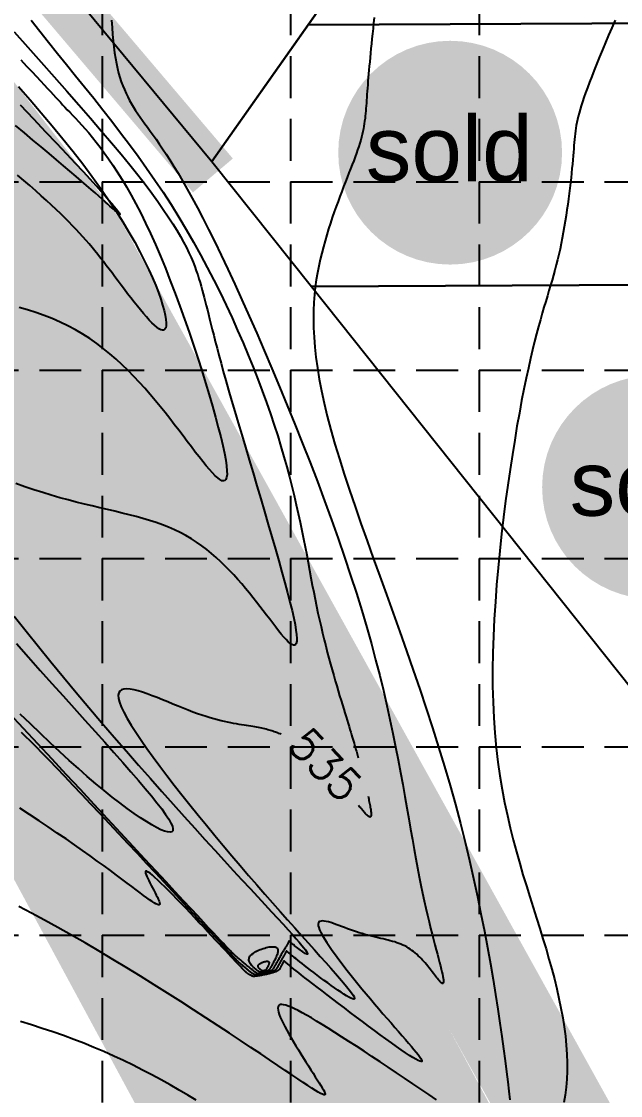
# Model space of a CAD drawing. Header units: inches. Extents: x -2116 to 192, y -2317 to -873.
# Drawn here: x -473.3 to -358.8, y -1985.4 to -1780.2 of the extents above; entities that cross this region are included whole.
import ezdxf
from ezdxf.enums import TextEntityAlignment as Align

# ---------------------------------------------------------------- set-up
doc = ezdxf.new("R2010")
doc.units = ezdxf.units.IN
doc.header["$LTSCALE"] = 40
doc.header["$MEASUREMENT"] = 0
doc.linetypes.add('DASHED', pattern=[0.75, 0.5, -0.25])
doc.linetypes.add('DEPRESSION', pattern=[0.3001, 0.3, 0.0001])
for name, color, linetype in [('1-LOTS', 7, 'Continuous'), ('BASE', 7, 'Continuous'), ('grid', 9, 'Continuous'), ('SILT', 200, 'Continuous'), ('TOPO100_CON', 9, 'Continuous'), ('TOPO100_ICON', 9, 'Continuous')]:
    doc.layers.add(name, color=color, linetype=linetype)
doc.styles.add('ryland', font='ARIAL.TTF', dxfattribs={"height": 25})
doc.styles.add('SEG_LABEL08', font='simplex1')

# ---------------------------------------------------------------- blocks, each defined once
blk = doc.blocks.new('Sold')
h = blk.add_hatch(color=7)
h.paths.add_polyline_path([(38.78, 18.77, 1), (0.52, 18.77, 1)])
h.paths.add_polyline_path([(2.42, 10.89), (36.59, 10.89), (36.59, 27.86), (2.42, 27.86)], flags=24)
at = {"layer": 'BASE', "color": 7, "style": 'ryland'}
blk.add_text('sold', height=11.127, dxfattribs=at).set_placement((19.5, 13.9), align=Align.CENTER)

msp = doc.modelspace()

# ---------------------------------------------------------------- linework, layer by layer
at = {"layer": '1-LOTS', "linetype": 'Continuous'}
for p, q in [((-557.37, -1661.26, 53312.44), (-436.91, -1806.92)), ((-436.91, -1806.92), (-417.89, -1830.8, 53699.5)), ((-417.89, -1830.8, 53699.5), (-290.21, -1830.19)), ((-290.21, -1830.19), (-417.89, -1830.8, 53699.5)), ((-417.89, -1830.8, 53699.5), (-342.05, -1926.11, 53906.91))]:
    msp.add_line(p, q, dxfattribs=at)
at = {"layer": '1-LOTS', "linetype": 'Continuous', "flags": 128}
for points in [[(-383.18, -1730.64), (-418.52, -1780.81)], [(-436.91, -1806.92), (-389.66, -1739.83)], [(-418.52, -1780.81), (-436.91, -1806.92)], [(-418.52, -1780.81), (-282.97, -1780.15)], [(-282.97, -1780.15), (-418.52, -1780.81)]]:
    msp.add_lwpolyline(points, dxfattribs=at)
at = {"layer": '1-LOTS', "linetype": 'Continuous'}
msp.add_point((-418.52, -1780.81), dxfattribs=at)
at = {"layer": 'grid', "color": 8, "linetype": 'DASHED', "ltscale": 0.4}
for p, q in [((-457.87, -910.78), (-457.87, -2278.78)), ((-421.87, -910.78), (-421.87, -2278.78)), ((-385.87, -910.78), (-385.87, -2278.78)), ((-2077.87, -1810.78), (154.13, -1810.78)), ((-2077.87, -1846.78), (154.13, -1846.78)), ((-2077.87, -1882.78), (154.13, -1882.78)), ((-2077.87, -1918.78), (154.13, -1918.78)), ((-2077.87, -1954.78), (154.13, -1954.78))]:
    msp.add_line(p, q, dxfattribs=at)
at = {"layer": 'SILT', "color": 170, "const_width": 40}
msp.add_lwpolyline([(-664.47, -1388.88), (-664.47, -1611.3), (-485.17, -1840.71), (-397.39, -2004.13), (-397.39, -2022.52)], dxfattribs=at)
at = {"layer": 'SILT', "color": 84, "const_width": 20}
for points in [[(-427.31, -2023.08), (-427.34, -2010.82), (-511.63, -1854.7), (-694.37, -1621.82), (-693.59, -1388.32)], [(-366.69, -2021.8), (-369.28, -1992.28), (-463, -1823.21), (-635.38, -1600.29), (-636.68, -1387.84)]]:
    msp.add_lwpolyline(points, dxfattribs=at)
at = {"layer": 'SILT', "color": 200, "const_width": 10}
msp.add_lwpolyline([(-436.72, -1809.58), (-545.31, -1681.66)], dxfattribs=at)
at = {"layer": 'TOPO100_CON', "color": 35, "linetype": 'Continuous'}
for points in [[(-405.9, -1779.41), (-406.01, -1780.48), (-406.12, -1781.51), (-406.22, -1782.51), (-406.32, -1783.48), (-406.42, -1784.42), (-406.51, -1785.32), (-406.59, -1786.2), (-406.68, -1787.05), (-406.75, -1787.87), (-406.83, -1788.67), (-406.9, -1789.43), (-406.96, -1790.17), (-407.03, -1790.89), (-407.09, -1791.57), (-407.14, -1792.24), (-407.19, -1792.88), (-407.24, -1793.49), (-407.28, -1794.08), (-407.32, -1794.65), (-407.36, -1795.2), (-407.39, -1795.74), (-407.43, -1796.25), (-407.47, -1796.76), (-407.51, -1797.26), (-407.55, -1797.75), (-407.6, -1798.23), (-407.65, -1798.71), (-407.72, -1799.2), (-407.79, -1799.69), (-407.87, -1800.18), (-407.97, -1800.68), (-408.07, -1801.2), (-408.19, -1801.73), (-408.33, -1802.27), (-408.48, -1802.84), (-408.66, -1803.42), (-408.85, -1804.03), (-409.06, -1804.67), (-409.29, -1805.34), (-409.55, -1806.03), (-409.82, -1806.76), (-410.11, -1807.51), (-410.41, -1808.3), (-410.73, -1809.11), (-411.05, -1809.95), (-411.39, -1810.81), (-411.74, -1811.7), (-412.09, -1812.62), (-412.45, -1813.57), (-412.81, -1814.54), (-413.17, -1815.54), (-413.54, -1816.56), (-413.9, -1817.61), (-414.25, -1818.69), (-414.6, -1819.78), (-414.95, -1820.9), (-415.28, -1822.05), (-415.6, -1823.22), (-415.92, -1824.41), (-416.21, -1825.63), (-416.49, -1826.89), (-416.74, -1828.18), (-416.96, -1829.52), (-417.15, -1830.9), (-417.3, -1832.34), (-417.41, -1833.84), (-417.48, -1835.4), (-417.5, -1837.03), (-417.47, -1838.73), (-417.38, -1840.51), (-417.24, -1842.37), (-417.02, -1844.33), (-416.74, -1846.37), (-416.39, -1848.52), (-415.96, -1850.77), (-415.45, -1853.13), (-414.86, -1855.6), (-414.18, -1858.19), (-413.41, -1860.91), (-412.55, -1863.74), (-411.62, -1866.68), (-410.61, -1869.72), (-409.55, -1872.85), (-408.43, -1876.08), (-407.27, -1879.38), (-406.07, -1882.75), (-404.83, -1886.19), (-403.57, -1889.69), (-402.3, -1893.23), (-401.02, -1896.82), (-399.74, -1900.45), (-398.46, -1904.1), (-397.2, -1907.77), (-395.97, -1911.46), (-394.76, -1915.15), (-393.59, -1918.83), (-392.47, -1922.51), (-391.4, -1926.17), (-390.39, -1929.81), (-389.43, -1933.42), (-388.54, -1936.99), (-387.7, -1940.51), (-386.91, -1943.97), (-386.17, -1947.38), (-385.49, -1950.72), (-384.85, -1953.98), (-384.25, -1957.16), (-383.7, -1960.25), (-383.19, -1963.25), (-382.72, -1966.14), (-382.29, -1968.91), (-381.89, -1971.57), (-381.53, -1974.11), (-381.2, -1976.5), (-380.9, -1978.76), (-380.63, -1980.87), (-380.38, -1982.82), (-380.16, -1984.61), (-379.96, -1986.24)], [(-456.07, -1779.92), (-456, -1781.3), (-455.91, -1782.61), (-455.8, -1783.85), (-455.67, -1785.02), (-455.52, -1786.13), (-455.35, -1787.18), (-455.16, -1788.17), (-454.95, -1789.12), (-454.73, -1790.01), (-454.48, -1790.86), (-454.22, -1791.67), (-453.94, -1792.44), (-453.64, -1793.18), (-453.32, -1793.9), (-452.98, -1794.58), (-452.63, -1795.25), (-452.26, -1795.9), (-451.88, -1796.54), (-451.48, -1797.17), (-451.06, -1797.79), (-450.63, -1798.42), (-450.17, -1799.05), (-449.7, -1799.7), (-449.21, -1800.38), (-448.69, -1801.09), (-448.14, -1801.85), (-447.57, -1802.66), (-446.96, -1803.53), (-446.32, -1804.48), (-445.64, -1805.5), (-444.92, -1806.62), (-444.16, -1807.84), (-443.36, -1809.17), (-442.52, -1810.62), (-441.63, -1812.19), (-440.68, -1813.9), (-439.69, -1815.76), (-438.64, -1817.77), (-437.53, -1819.94), (-436.37, -1822.29), (-435.15, -1824.82), (-433.87, -1827.51), (-432.54, -1830.37), (-431.18, -1833.36), (-429.78, -1836.48), (-428.35, -1839.72), (-426.9, -1843.05), (-425.44, -1846.48), (-423.97, -1849.98), (-422.5, -1853.54), (-421.04, -1857.14), (-419.59, -1860.78), (-418.16, -1864.43), (-416.76, -1868.1), (-415.39, -1871.75), (-414.07, -1875.38), (-412.79, -1878.98), (-411.56, -1882.53), (-410.4, -1886.01), (-409.3, -1889.42), (-408.28, -1892.74), (-407.33, -1895.98), (-406.44, -1899.12), (-405.62, -1902.18), (-404.85, -1905.16), (-404.15, -1908.04), (-403.49, -1910.85), (-402.88, -1913.57), (-402.32, -1916.21), (-401.8, -1918.78), (-401.31, -1921.26), (-400.86, -1923.66), (-400.43, -1925.99), (-400.03, -1928.24), (-399.65, -1930.41), (-399.29, -1932.51), (-398.95, -1934.54), (-398.61, -1936.49), (-398.28, -1938.38), (-397.95, -1940.19), (-397.62, -1941.93), (-397.3, -1943.61), (-396.97, -1945.22), (-396.64, -1946.75), (-396.32, -1948.22), (-396.01, -1949.63), (-395.7, -1950.96), (-395.4, -1952.23), (-395.11, -1953.43), (-394.83, -1954.56), (-394.55, -1955.63), (-394.3, -1956.63), (-394.05, -1957.56), (-393.83, -1958.43), (-393.62, -1959.23), (-393.42, -1959.97), (-393.25, -1960.64), (-393.1, -1961.24), (-392.97, -1961.78), (-392.86, -1962.25), (-392.78, -1962.67), (-392.72, -1963.01), (-392.68, -1963.3), (-392.67, -1963.54), (-392.67, -1963.72), (-392.7, -1963.85), (-392.74, -1963.94), (-392.8, -1963.98), (-392.88, -1963.98), (-392.98, -1963.94), (-393.09, -1963.86), (-393.21, -1963.75), (-393.35, -1963.62), (-393.49, -1963.45), (-393.65, -1963.26), (-393.82, -1963.05), (-394, -1962.83), (-394.19, -1962.58), (-394.38, -1962.33), (-394.58, -1962.07), (-394.79, -1961.79), (-395, -1961.52), (-395.21, -1961.24), (-395.44, -1960.95), (-395.67, -1960.67), (-395.9, -1960.38), (-396.14, -1960.09), (-396.39, -1959.81), (-396.65, -1959.52), (-396.92, -1959.24), (-397.19, -1958.96), (-397.47, -1958.69), (-397.76, -1958.43), (-398.06, -1958.17), (-398.36, -1957.92), (-398.68, -1957.68), (-399, -1957.45), (-399.34, -1957.23), (-399.68, -1957.03), (-400.04, -1956.84), (-400.41, -1956.66), (-400.78, -1956.5), (-401.17, -1956.35), (-401.57, -1956.21), (-401.98, -1956.07), (-402.4, -1955.95), (-402.82, -1955.83), (-403.26, -1955.72), (-403.71, -1955.61), (-404.17, -1955.5), (-404.64, -1955.39), (-405.12, -1955.27), (-405.61, -1955.16), (-406.11, -1955.04), (-406.61, -1954.91), (-407.13, -1954.78), (-407.66, -1954.64), (-408.2, -1954.48), (-408.74, -1954.32), (-409.3, -1954.14), (-409.86, -1953.94), (-410.43, -1953.74), (-411, -1953.53), (-411.57, -1953.31), (-412.13, -1953.1), (-412.67, -1952.9), (-413.2, -1952.71), (-413.7, -1952.53), (-414.18, -1952.38), (-414.63, -1952.25), (-415.05, -1952.15), (-415.43, -1952.09), (-415.76, -1952.06), (-416.04, -1952.07), (-416.28, -1952.14), (-416.45, -1952.25), (-416.57, -1952.43), (-416.61, -1952.66), (-416.59, -1952.96), (-416.5, -1953.33), (-416.33, -1953.77), (-416.08, -1954.28), (-415.76, -1954.85), (-415.38, -1955.49), (-414.94, -1956.18), (-414.44, -1956.92), (-413.9, -1957.71), (-413.3, -1958.53), (-412.67, -1959.39), (-411.99, -1960.28), (-411.29, -1961.2), (-410.55, -1962.14), (-409.79, -1963.09), (-409.02, -1964.05), (-408.23, -1965.02), (-407.43, -1965.99), (-406.62, -1966.96), (-405.82, -1967.91), (-405.01, -1968.85), (-404.22, -1969.78), (-403.44, -1970.68), (-402.68, -1971.55), (-401.95, -1972.4), (-401.24, -1973.2), (-400.57, -1973.98), (-399.93, -1974.7), (-399.34, -1975.39), (-398.8, -1976.02), (-398.31, -1976.6), (-397.88, -1977.13), (-397.51, -1977.59), (-397.22, -1977.99), (-396.99, -1978.33), (-396.85, -1978.59), (-396.79, -1978.78), (-396.82, -1978.89), (-396.95, -1978.92), (-397.17, -1978.87), (-397.5, -1978.73), (-397.94, -1978.49), (-398.49, -1978.16), (-399.15, -1977.74), (-399.9, -1977.24), (-400.73, -1976.67), (-401.64, -1976.03), (-402.62, -1975.34), (-403.65, -1974.59), (-404.73, -1973.81), (-405.84, -1972.99), (-406.98, -1972.15), (-408.14, -1971.29), (-409.3, -1970.42), (-410.46, -1969.55), (-411.6, -1968.68), (-412.73, -1967.83), (-413.82, -1967), (-414.86, -1966.2), (-415.86, -1965.44), (-416.79, -1964.72), (-417.65, -1964.06), (-418.43, -1963.45), (-419.13, -1962.9), (-419.76, -1962.41), (-420.32, -1961.97), (-420.81, -1961.58), (-421.24, -1961.24), (-421.62, -1960.94), (-421.94, -1960.68), (-422.21, -1960.46), (-422.44, -1960.27), (-422.62, -1960.12), (-422.77, -1959.99), (-422.89, -1959.9), (-422.98, -1959.82), (-423.05, -1959.77), (-423.1, -1959.73), (-423.13, -1959.71), (-423.15, -1959.7), (-423.16, -1959.7), (-423.17, -1959.71), (-423.18, -1959.72), (-423.19, -1959.73), (-423.2, -1959.75), (-423.21, -1959.76), (-423.22, -1959.79), (-423.23, -1959.81), (-423.25, -1959.84), (-423.26, -1959.87), (-423.28, -1959.9), (-423.3, -1959.93), (-423.31, -1959.96), (-423.33, -1960), (-423.35, -1960.04), (-423.37, -1960.07), (-423.38, -1960.11), (-423.4, -1960.15), (-423.42, -1960.19), (-423.44, -1960.23), (-423.46, -1960.27), (-423.48, -1960.31), (-423.5, -1960.35), (-423.52, -1960.4), (-423.55, -1960.44), (-423.57, -1960.48), (-423.59, -1960.52), (-423.61, -1960.56), (-423.63, -1960.6), (-423.65, -1960.63), (-423.67, -1960.67), (-423.69, -1960.71), (-423.72, -1960.75), (-423.74, -1960.79), (-423.76, -1960.83), (-423.78, -1960.87), (-423.8, -1960.91), (-423.82, -1960.94), (-423.83, -1960.98), (-423.85, -1961.02), (-423.87, -1961.06), (-423.89, -1961.09), (-423.91, -1961.13), (-423.92, -1961.16), (-423.94, -1961.2), (-423.96, -1961.24), (-423.98, -1961.27), (-424, -1961.31), (-424.03, -1961.35), (-424.06, -1961.38), (-424.1, -1961.42), (-424.14, -1961.46), (-424.18, -1961.49), (-424.24, -1961.53), (-424.3, -1961.57), (-424.36, -1961.61), (-424.44, -1961.65), (-424.53, -1961.69), (-424.62, -1961.73), (-424.72, -1961.77), (-424.84, -1961.81), (-424.97, -1961.86), (-425.11, -1961.9), (-425.26, -1961.95), (-425.41, -1961.99), (-425.58, -1962.04), (-425.76, -1962.08), (-425.94, -1962.13), (-426.12, -1962.17), (-426.31, -1962.22), (-426.5, -1962.26), (-426.7, -1962.3), (-426.89, -1962.34), (-427.08, -1962.38), (-427.27, -1962.42), (-427.45, -1962.46), (-427.63, -1962.49), (-427.8, -1962.52), (-427.97, -1962.55), (-428.12, -1962.57), (-428.27, -1962.59), (-428.4, -1962.61), (-428.52, -1962.62), (-428.63, -1962.63), (-428.73, -1962.64), (-428.82, -1962.65), (-428.9, -1962.65), (-428.97, -1962.64), (-429.03, -1962.64), (-429.08, -1962.63), (-429.13, -1962.63), (-429.16, -1962.62), (-429.2, -1962.61), (-429.22, -1962.59), (-429.25, -1962.58), (-429.27, -1962.57), (-429.28, -1962.55), (-429.3, -1962.54), (-429.31, -1962.53), (-429.32, -1962.51), (-429.34, -1962.5), (-429.35, -1962.49), (-429.36, -1962.48), (-429.37, -1962.47), (-429.39, -1962.46), (-429.4, -1962.45), (-429.42, -1962.44), (-429.44, -1962.44), (-429.46, -1962.43), (-429.48, -1962.42), (-429.5, -1962.42), (-429.52, -1962.41), (-429.54, -1962.4), (-429.57, -1962.4), (-429.59, -1962.39), (-429.61, -1962.38), (-429.64, -1962.37), (-429.67, -1962.36), (-429.69, -1962.35), (-429.72, -1962.34), (-429.75, -1962.33), (-429.78, -1962.32), (-429.8, -1962.3), (-429.83, -1962.28), (-429.86, -1962.26), (-429.89, -1962.25), (-429.93, -1962.22), (-429.96, -1962.2), (-429.99, -1962.18), (-430.02, -1962.16), (-430.05, -1962.13), (-430.08, -1962.11), (-430.11, -1962.08), (-430.15, -1962.06), (-430.18, -1962.03), (-430.21, -1962.01), (-430.24, -1961.98), (-430.27, -1961.96), (-430.3, -1961.93), (-430.33, -1961.91), (-430.36, -1961.88), (-430.39, -1961.86), (-430.42, -1961.83), (-430.45, -1961.8), (-430.49, -1961.77), (-430.54, -1961.73), (-430.59, -1961.67), (-430.67, -1961.6), (-430.75, -1961.51), (-430.86, -1961.4), (-431, -1961.26), (-431.16, -1961.09), (-431.35, -1960.9), (-431.57, -1960.66), (-431.83, -1960.39), (-432.12, -1960.08), (-432.46, -1959.72), (-432.84, -1959.31), (-433.27, -1958.85), (-433.75, -1958.34), (-434.28, -1957.77), (-434.87, -1957.14), (-435.51, -1956.45), (-436.21, -1955.7), (-436.96, -1954.9), (-437.74, -1954.06), (-438.54, -1953.2), (-439.38, -1952.32), (-440.22, -1951.42), (-441.07, -1950.52), (-441.92, -1949.63), (-442.76, -1948.75), (-443.59, -1947.9), (-444.39, -1947.07), (-445.17, -1946.29), (-445.9, -1945.56), (-446.59, -1944.89), (-447.22, -1944.28), (-447.79, -1943.75), (-448.29, -1943.3), (-448.72, -1942.95), (-449.07, -1942.7), (-449.32, -1942.56), (-449.49, -1942.52), (-449.59, -1942.58), (-449.61, -1942.72), (-449.58, -1942.93), (-449.49, -1943.21), (-449.36, -1943.54), (-449.18, -1943.92), (-448.98, -1944.34), (-448.75, -1944.78), (-448.51, -1945.25), (-448.26, -1945.72), (-448.01, -1946.2), (-447.77, -1946.66), (-447.54, -1947.11), (-447.33, -1947.53), (-447.16, -1947.92), (-447.02, -1948.26), (-446.93, -1948.54), (-446.88, -1948.77), (-446.9, -1948.92), (-446.98, -1948.99), (-447.12, -1949), (-447.33, -1948.94), (-447.6, -1948.81), (-447.94, -1948.61), (-448.34, -1948.35), (-448.81, -1948.03), (-449.35, -1947.64), (-449.96, -1947.19), (-450.64, -1946.68), (-451.4, -1946.12), (-452.23, -1945.49), (-453.13, -1944.81), (-454.11, -1944.07), (-455.17, -1943.28), (-456.3, -1942.44), (-457.52, -1941.55), (-458.81, -1940.61), (-460.19, -1939.62), (-461.64, -1938.58), (-463.18, -1937.5), (-464.78, -1936.39), (-466.45, -1935.25), (-468.17, -1934.08), (-469.94, -1932.89), (-471.75, -1931.68), (-473.6, -1930.47)], [(-359.83, -1779.93), (-360.48, -1781.37), (-361.1, -1782.79), (-361.71, -1784.2), (-362.29, -1785.57), (-362.85, -1786.91), (-363.37, -1788.2), (-363.87, -1789.45), (-364.33, -1790.64), (-364.76, -1791.76), (-365.15, -1792.81), (-365.5, -1793.78), (-365.81, -1794.68), (-366.09, -1795.51), (-366.34, -1796.28), (-366.56, -1797), (-366.75, -1797.67), (-366.92, -1798.3), (-367.06, -1798.9), (-367.18, -1799.47), (-367.29, -1800.02), (-367.38, -1800.55), (-367.46, -1801.08), (-367.52, -1801.61), (-367.58, -1802.14), (-367.63, -1802.69), (-367.68, -1803.25), (-367.73, -1803.84), (-367.77, -1804.47), (-367.83, -1805.13), (-367.88, -1805.84), (-367.95, -1806.59), (-368.02, -1807.4), (-368.1, -1808.25), (-368.19, -1809.14), (-368.29, -1810.06), (-368.4, -1811.02), (-368.51, -1812.01), (-368.64, -1813.02), (-368.77, -1814.05), (-368.91, -1815.1), (-369.06, -1816.17), (-369.22, -1817.24), (-369.4, -1818.32), (-369.57, -1819.4), (-369.76, -1820.48), (-369.96, -1821.55), (-370.17, -1822.61), (-370.39, -1823.66), (-370.62, -1824.69), (-370.86, -1825.7), (-371.11, -1826.69), (-371.37, -1827.66), (-371.64, -1828.62), (-371.92, -1829.59), (-372.21, -1830.56), (-372.51, -1831.56), (-372.81, -1832.58), (-373.13, -1833.64), (-373.46, -1834.75), (-373.8, -1835.92), (-374.15, -1837.15), (-374.51, -1838.45), (-374.88, -1839.83), (-375.25, -1841.31), (-375.64, -1842.89), (-376.04, -1844.58), (-376.44, -1846.39), (-376.86, -1848.33), (-377.28, -1850.4), (-377.72, -1852.62), (-378.16, -1854.99), (-378.61, -1857.5), (-379.05, -1860.15), (-379.5, -1862.91), (-379.94, -1865.78), (-380.37, -1868.74), (-380.78, -1871.79), (-381.18, -1874.9), (-381.55, -1878.07), (-381.9, -1881.29), (-382.22, -1884.54), (-382.5, -1887.81), (-382.75, -1891.08), (-382.95, -1894.36), (-383.1, -1897.61), (-383.21, -1900.84), (-383.26, -1904.03), (-383.26, -1907.16), (-383.19, -1910.23), (-383.05, -1913.22), (-382.85, -1916.12), (-382.58, -1918.94), (-382.26, -1921.68), (-381.87, -1924.33), (-381.44, -1926.91), (-380.97, -1929.43), (-380.45, -1931.87), (-379.9, -1934.25), (-379.33, -1936.57), (-378.72, -1938.84), (-378.1, -1941.06), (-377.47, -1943.23), (-376.82, -1945.35), (-376.17, -1947.44), (-375.53, -1949.49), (-374.89, -1951.5), (-374.26, -1953.49), (-373.65, -1955.46), (-373.06, -1957.4), (-372.5, -1959.33), (-371.96, -1961.24), (-371.47, -1963.14), (-371.01, -1965.02), (-370.59, -1966.88), (-370.21, -1968.72), (-369.88, -1970.54), (-369.6, -1972.32), (-369.37, -1974.08), (-369.19, -1975.8), (-369.06, -1977.49), (-369, -1979.14), (-369, -1980.75), (-369.06, -1982.32), (-369.19, -1983.85), (-369.39, -1985.32), (-369.66, -1986.75)], [(-474.72, -1782.11), (-472.11, -1785.05), (-469.55, -1787.93), (-467.06, -1790.73), (-464.65, -1793.45), (-462.33, -1796.08), (-460.12, -1798.61), (-458.04, -1801.02), (-456.09, -1803.32), (-454.28, -1805.48), (-452.62, -1807.53), (-451.09, -1809.45), (-449.69, -1811.26), (-448.41, -1812.96), (-447.25, -1814.57), (-446.2, -1816.07), (-445.24, -1817.48), (-444.39, -1818.81), (-443.62, -1820.06), (-442.94, -1821.23), (-442.33, -1822.33), (-441.79, -1823.37), (-441.31, -1824.35), (-440.89, -1825.28), (-440.51, -1826.16), (-440.18, -1827), (-439.89, -1827.8), (-439.63, -1828.57), (-439.39, -1829.32), (-439.16, -1830.05), (-438.95, -1830.76), (-438.75, -1831.48), (-438.55, -1832.19), (-438.36, -1832.92), (-438.17, -1833.67), (-437.98, -1834.44), (-437.78, -1835.25), (-437.57, -1836.11), (-437.35, -1837.01), (-437.11, -1837.98), (-436.85, -1839.01), (-436.57, -1840.11), (-436.27, -1841.3), (-435.93, -1842.57), (-435.57, -1843.95), (-435.17, -1845.43), (-434.73, -1847.03), (-434.25, -1848.74), (-433.72, -1850.59), (-433.15, -1852.57), (-432.53, -1854.67), (-431.88, -1856.87), (-431.2, -1859.17), (-430.5, -1861.53), (-429.78, -1863.94), (-429.05, -1866.4), (-428.31, -1868.88), (-427.57, -1871.36), (-426.84, -1873.82), (-426.13, -1876.26), (-425.43, -1878.66), (-424.76, -1880.99), (-424.12, -1883.24), (-423.52, -1885.4), (-422.96, -1887.44), (-422.45, -1889.36), (-421.99, -1891.13), (-421.6, -1892.74), (-421.28, -1894.17), (-421.03, -1895.41), (-420.85, -1896.47), (-420.74, -1897.34), (-420.69, -1898.05), (-420.71, -1898.6), (-420.79, -1899), (-420.92, -1899.25), (-421.11, -1899.37), (-421.34, -1899.37), (-421.63, -1899.25), (-421.96, -1899.02), (-422.33, -1898.7), (-422.74, -1898.28), (-423.19, -1897.79), (-423.67, -1897.22), (-424.19, -1896.59), (-424.72, -1895.9), (-425.29, -1895.17), (-425.87, -1894.4), (-426.48, -1893.6), (-427.1, -1892.78), (-427.74, -1891.95), (-428.39, -1891.1), (-429.06, -1890.24), (-429.75, -1889.38), (-430.46, -1888.51), (-431.2, -1887.64), (-431.95, -1886.78), (-432.73, -1885.92), (-433.52, -1885.07), (-434.35, -1884.24), (-435.19, -1883.41), (-436.07, -1882.61), (-436.97, -1881.84), (-437.89, -1881.08), (-438.85, -1880.36), (-439.83, -1879.67), (-440.84, -1879.01), (-441.89, -1878.39), (-442.96, -1877.81), (-444.07, -1877.28), (-445.21, -1876.79), (-446.38, -1876.33), (-447.58, -1875.91), (-448.81, -1875.51), (-450.08, -1875.13), (-451.37, -1874.77), (-452.7, -1874.43), (-454.05, -1874.09), (-455.44, -1873.76), (-456.86, -1873.43), (-458.3, -1873.09), (-459.78, -1872.74), (-461.28, -1872.38), (-462.82, -1872), (-464.38, -1871.59), (-465.98, -1871.16), (-467.6, -1870.7), (-469.25, -1870.19), (-470.93, -1869.65), (-472.63, -1869.07), (-474.35, -1868.45)], [(-473.43, -1787.49), (-472.32, -1788.67), (-471.34, -1789.72), (-470.45, -1790.67), (-469.66, -1791.51), (-468.96, -1792.27), (-468.33, -1792.95), (-467.75, -1793.56), (-467.23, -1794.13), (-466.75, -1794.65), (-466.29, -1795.14), (-465.86, -1795.6), (-465.43, -1796.07), (-464.99, -1796.53), (-464.54, -1797.01), (-464.06, -1797.51), (-463.55, -1798.05), (-463, -1798.64), (-462.41, -1799.26), (-461.79, -1799.94), (-461.14, -1800.67), (-460.46, -1801.45), (-459.75, -1802.3), (-459.02, -1803.21), (-458.26, -1804.19), (-457.47, -1805.25), (-456.67, -1806.38), (-455.84, -1807.59), (-454.99, -1808.89), (-454.13, -1810.28), (-453.25, -1811.75), (-452.35, -1813.33), (-451.44, -1815.01), (-450.52, -1816.79), (-449.59, -1818.68), (-448.65, -1820.68), (-447.71, -1822.8), (-446.76, -1825.02), (-445.81, -1827.32), (-444.88, -1829.69), (-443.95, -1832.12), (-443.03, -1834.58), (-442.14, -1837.06), (-441.27, -1839.55), (-440.43, -1842.03), (-439.62, -1844.48), (-438.84, -1846.88), (-438.11, -1849.23), (-437.43, -1851.51), (-436.79, -1853.69), (-436.21, -1855.76), (-435.69, -1857.72), (-435.23, -1859.53), (-434.84, -1861.19), (-434.52, -1862.68), (-434.28, -1863.99), (-434.12, -1865.09), (-434.03, -1866.01), (-434.02, -1866.73), (-434.09, -1867.28), (-434.22, -1867.67), (-434.41, -1867.89), (-434.68, -1867.97), (-435, -1867.91), (-435.37, -1867.71), (-435.8, -1867.39), (-436.29, -1866.96), (-436.82, -1866.42), (-437.39, -1865.78), (-438.01, -1865.06), (-438.66, -1864.26), (-439.36, -1863.38), (-440.08, -1862.45), (-440.84, -1861.46), (-441.62, -1860.43), (-442.43, -1859.37), (-443.25, -1858.28), (-444.1, -1857.16), (-444.98, -1856.03), (-445.87, -1854.89), (-446.8, -1853.73), (-447.75, -1852.58), (-448.72, -1851.42), (-449.73, -1850.26), (-450.76, -1849.12), (-451.83, -1847.99), (-452.93, -1846.87), (-454.06, -1845.78), (-455.22, -1844.71), (-456.42, -1843.67), (-457.66, -1842.66), (-458.93, -1841.7), (-460.25, -1840.77), (-461.6, -1839.9), (-462.99, -1839.07), (-464.42, -1838.3), (-465.9, -1837.59), (-467.41, -1836.94), (-468.96, -1836.34), (-470.53, -1835.79), (-472.12, -1835.28), (-473.72, -1834.82)], [(-473.86, -1792.58), (-471.66, -1795.1), (-469.51, -1797.6), (-467.41, -1800.1), (-465.39, -1802.57), (-463.44, -1805), (-461.58, -1807.39), (-459.83, -1809.73), (-458.2, -1812.01), (-456.67, -1814.23), (-455.26, -1816.37), (-453.96, -1818.45), (-452.76, -1820.44), (-451.66, -1822.36), (-450.67, -1824.2), (-449.77, -1825.94), (-448.97, -1827.6), (-448.27, -1829.16), (-447.65, -1830.62), (-447.12, -1831.98), (-446.68, -1833.23), (-446.32, -1834.37), (-446.04, -1835.4), (-445.83, -1836.31), (-445.7, -1837.11), (-445.65, -1837.77), (-445.66, -1838.31), (-445.74, -1838.71), (-445.89, -1838.98), (-446.09, -1839.13), (-446.36, -1839.15), (-446.67, -1839.06), (-447.03, -1838.87), (-447.44, -1838.58), (-447.88, -1838.2), (-448.36, -1837.74), (-448.88, -1837.22), (-449.42, -1836.62), (-449.98, -1835.98), (-450.57, -1835.28), (-451.16, -1834.55), (-451.77, -1833.78), (-452.39, -1832.99), (-453.01, -1832.19), (-453.63, -1831.38), (-454.24, -1830.57), (-454.84, -1829.76), (-455.43, -1828.98), (-456, -1828.22), (-456.56, -1827.48), (-457.1, -1826.76), (-457.65, -1826.05), (-458.18, -1825.36), (-458.72, -1824.68), (-459.27, -1824), (-459.82, -1823.33), (-460.38, -1822.65), (-460.96, -1821.98), (-461.57, -1821.29), (-462.19, -1820.6), (-462.84, -1819.9), (-463.53, -1819.18), (-464.24, -1818.44), (-465, -1817.68), (-465.8, -1816.9), (-466.65, -1816.08), (-467.55, -1815.24), (-468.5, -1814.36), (-469.51, -1813.45), (-470.57, -1812.5), (-471.69, -1811.53), (-472.86, -1810.53), (-474.07, -1809.52)], [(-473.57, -1796.11), (-471.01, -1798.78), (-468.68, -1801.23), (-466.58, -1803.44), (-464.69, -1805.44), (-463.01, -1807.23), (-461.53, -1808.83), (-460.22, -1810.24), (-459.09, -1811.48), (-458.11, -1812.56), (-457.28, -1813.49), (-456.58, -1814.29), (-456.01, -1814.95), (-455.56, -1815.5), (-455.2, -1815.94), (-454.93, -1816.29), (-454.74, -1816.55), (-454.62, -1816.75), (-454.55, -1816.88), (-454.52, -1816.96), (-454.52, -1817.01), (-454.55, -1817.02), (-454.58, -1817.02), (-454.63, -1817), (-454.7, -1816.96), (-454.79, -1816.89), (-454.9, -1816.79), (-455.05, -1816.66), (-455.23, -1816.5), (-455.45, -1816.3), (-455.71, -1816.05), (-456.03, -1815.77), (-456.4, -1815.43), (-456.82, -1815.04), (-457.31, -1814.61), (-457.87, -1814.11), (-458.5, -1813.55), (-459.2, -1812.93), (-459.99, -1812.25), (-460.86, -1811.49), (-461.82, -1810.66), (-462.88, -1809.76), (-464.03, -1808.77), (-465.28, -1807.72), (-466.62, -1806.59), (-468.04, -1805.4), (-469.54, -1804.14), (-471.11, -1802.83), (-472.75, -1801.46), (-474.45, -1800.04)], [(-474.71, -1893.81), (-472.42, -1896.69), (-470.07, -1899.6), (-467.69, -1902.52), (-465.27, -1905.45), (-462.84, -1908.37), (-460.41, -1911.26), (-457.99, -1914.11), (-455.59, -1916.9), (-453.24, -1919.62), (-450.93, -1922.27), (-448.67, -1924.84), (-446.46, -1927.34), (-444.31, -1929.75), (-442.22, -1932.08), (-440.2, -1934.32), (-438.24, -1936.48), (-436.36, -1938.55), (-434.55, -1940.52), (-432.82, -1942.4), (-431.18, -1944.18), (-429.62, -1945.86), (-428.16, -1947.44), (-426.79, -1948.92), (-425.52, -1950.29), (-424.36, -1951.55), (-423.3, -1952.7), (-422.36, -1953.73), (-421.53, -1954.65), (-420.83, -1955.45), (-420.23, -1956.14), (-419.74, -1956.72), (-419.35, -1957.21), (-419.05, -1957.6), (-418.83, -1957.91), (-418.69, -1958.14), (-418.62, -1958.3), (-418.62, -1958.39), (-418.67, -1958.43), (-418.77, -1958.41), (-418.92, -1958.35), (-419.09, -1958.26), (-419.3, -1958.13), (-419.53, -1957.98), (-419.77, -1957.81), (-420.01, -1957.62), (-420.26, -1957.44), (-420.5, -1957.26), (-420.72, -1957.08), (-420.93, -1956.92), (-421.11, -1956.78), (-421.28, -1956.65), (-421.43, -1956.53), (-421.56, -1956.43), (-421.67, -1956.34), (-421.77, -1956.26), (-421.85, -1956.19), (-421.92, -1956.14), (-421.98, -1956.09), (-422.03, -1956.05), (-422.07, -1956.01), (-422.1, -1955.99), (-422.13, -1955.97), (-422.14, -1955.95), (-422.16, -1955.95), (-422.16, -1955.94), (-422.17, -1955.94), (-422.17, -1955.94), (-422.17, -1955.94), (-422.18, -1955.94), (-422.18, -1955.95), (-422.18, -1955.95), (-422.19, -1955.96), (-422.2, -1955.97), (-422.2, -1955.99), (-422.22, -1956.01), (-422.23, -1956.03), (-422.25, -1956.06), (-422.27, -1956.1), (-422.29, -1956.14), (-422.32, -1956.19), (-422.35, -1956.25), (-422.39, -1956.32), (-422.43, -1956.39), (-422.48, -1956.48), (-422.54, -1956.57), (-422.6, -1956.68), (-422.67, -1956.8), (-422.74, -1956.92), (-422.82, -1957.06), (-422.91, -1957.22), (-423, -1957.38), (-423.1, -1957.55), (-423.2, -1957.73), (-423.31, -1957.91), (-423.42, -1958.1), (-423.53, -1958.29), (-423.65, -1958.49), (-423.76, -1958.68), (-423.88, -1958.88), (-423.99, -1959.08), (-424.1, -1959.27), (-424.21, -1959.46), (-424.32, -1959.65), (-424.42, -1959.83), (-424.52, -1960), (-424.62, -1960.17), (-424.71, -1960.32), (-424.79, -1960.46), (-424.86, -1960.6), (-424.93, -1960.72), (-424.99, -1960.83), (-425.05, -1960.93), (-425.11, -1961.02), (-425.16, -1961.1), (-425.2, -1961.18), (-425.25, -1961.24), (-425.29, -1961.3), (-425.33, -1961.36), (-425.37, -1961.41), (-425.42, -1961.45), (-425.46, -1961.49), (-425.5, -1961.52), (-425.55, -1961.55), (-425.6, -1961.58), (-425.66, -1961.61), (-425.72, -1961.63), (-425.79, -1961.66), (-425.86, -1961.68), (-425.94, -1961.71), (-426.02, -1961.73), (-426.11, -1961.76), (-426.21, -1961.78), (-426.31, -1961.81), (-426.41, -1961.84), (-426.51, -1961.86), (-426.62, -1961.89), (-426.73, -1961.91), (-426.84, -1961.94), (-426.95, -1961.96), (-427.05, -1961.98), (-427.16, -1962), (-427.26, -1962.02), (-427.37, -1962.04), (-427.46, -1962.06), (-427.56, -1962.07), (-427.64, -1962.09), (-427.73, -1962.1), (-427.8, -1962.11), (-427.87, -1962.12), (-427.93, -1962.12), (-427.99, -1962.13), (-428.04, -1962.13), (-428.08, -1962.13), (-428.12, -1962.13), (-428.16, -1962.13), (-428.19, -1962.12), (-428.21, -1962.12), (-428.23, -1962.11), (-428.25, -1962.11), (-428.27, -1962.1), (-428.28, -1962.09), (-428.29, -1962.09), (-428.3, -1962.08), (-428.31, -1962.07), (-428.32, -1962.06), (-428.32, -1962.06), (-428.33, -1962.05), (-428.34, -1962.04), (-428.34, -1962.04), (-428.35, -1962.03), (-428.36, -1962.02), (-428.38, -1962.01), (-428.39, -1962.01), (-428.41, -1961.99), (-428.43, -1961.98), (-428.46, -1961.96), (-428.49, -1961.94), (-428.52, -1961.92), (-428.57, -1961.89), (-428.62, -1961.85), (-428.67, -1961.81), (-428.74, -1961.77), (-428.81, -1961.71), (-428.89, -1961.65), (-428.98, -1961.58), (-429.07, -1961.5), (-429.18, -1961.42), (-429.3, -1961.32), (-429.43, -1961.21), (-429.57, -1961.1), (-429.72, -1960.97), (-429.88, -1960.84), (-430.04, -1960.71), (-430.21, -1960.56), (-430.38, -1960.42), (-430.56, -1960.27), (-430.74, -1960.12), (-430.92, -1959.96), (-431.1, -1959.81), (-431.27, -1959.66), (-431.45, -1959.51), (-431.62, -1959.36), (-431.79, -1959.22), (-431.95, -1959.08), (-432.1, -1958.95), (-432.24, -1958.83), (-432.38, -1958.71), (-432.51, -1958.6), (-432.62, -1958.5), (-432.73, -1958.4), (-432.86, -1958.29), (-433, -1958.16), (-433.16, -1957.99), (-433.37, -1957.79), (-433.62, -1957.53), (-433.93, -1957.21), (-434.3, -1956.81), (-434.75, -1956.33), (-435.29, -1955.76), (-435.93, -1955.08), (-436.67, -1954.28), (-437.53, -1953.36), (-438.51, -1952.3), (-439.63, -1951.1), (-440.89, -1949.74), (-442.31, -1948.21), (-443.9, -1946.5), (-445.66, -1944.6), (-447.59, -1942.51), (-449.7, -1940.25), (-451.95, -1937.82), (-454.33, -1935.26), (-456.82, -1932.58), (-459.39, -1929.81), (-462.04, -1926.96), (-464.73, -1924.06), (-467.46, -1921.13), (-470.2, -1918.19), (-472.94, -1915.25), (-475.64, -1912.35)], [(-474.28, -1899), (-471.97, -1901.61), (-469.7, -1904.17), (-467.49, -1906.65), (-465.32, -1909.06), (-463.23, -1911.4), (-461.2, -1913.65), (-459.25, -1915.82), (-457.39, -1917.9), (-455.63, -1919.88), (-453.96, -1921.76), (-452.4, -1923.53), (-450.96, -1925.2), (-449.65, -1926.74), (-448.46, -1928.17), (-447.41, -1929.48), (-446.51, -1930.65), (-445.75, -1931.69), (-445.16, -1932.6), (-444.74, -1933.35), (-444.47, -1933.97), (-444.36, -1934.45), (-444.4, -1934.8), (-444.59, -1935.01), (-444.91, -1935.1), (-445.37, -1935.05), (-445.95, -1934.89), (-446.65, -1934.61), (-447.47, -1934.2), (-448.4, -1933.69), (-449.43, -1933.06), (-450.56, -1932.33), (-451.79, -1931.49), (-453.09, -1930.55), (-454.48, -1929.51), (-455.95, -1928.37), (-457.48, -1927.14), (-459.08, -1925.82), (-460.73, -1924.42), (-462.43, -1922.93), (-464.19, -1921.36), (-465.98, -1919.72), (-467.82, -1918.01), (-469.69, -1916.24), (-471.59, -1914.41), (-473.52, -1912.54)], [(-393.98, -1986.24), (-395.46, -1985.24), (-396.98, -1984.22), (-398.52, -1983.18), (-400.08, -1982.13), (-401.65, -1981.08), (-403.22, -1980.03), (-404.78, -1978.99), (-406.32, -1977.97), (-407.84, -1976.97), (-409.31, -1976), (-410.75, -1975.07), (-412.12, -1974.18), (-413.43, -1973.35), (-414.67, -1972.56), (-415.83, -1971.84), (-416.91, -1971.19), (-417.91, -1970.59), (-418.83, -1970.06), (-419.67, -1969.59), (-420.44, -1969.18), (-421.14, -1968.83), (-421.76, -1968.55), (-422.31, -1968.32), (-422.79, -1968.16), (-423.2, -1968.06), (-423.55, -1968.03), (-423.82, -1968.05), (-424.04, -1968.13), (-424.19, -1968.28), (-424.28, -1968.48), (-424.31, -1968.75), (-424.28, -1969.08), (-424.19, -1969.46), (-424.05, -1969.91), (-423.85, -1970.42), (-423.6, -1970.98), (-423.31, -1971.59), (-422.97, -1972.24), (-422.6, -1972.93), (-422.2, -1973.65), (-421.77, -1974.39), (-421.33, -1975.15), (-420.86, -1975.92), (-420.39, -1976.7), (-419.91, -1977.48), (-419.42, -1978.25), (-418.95, -1979.01), (-418.47, -1979.76), (-418.02, -1980.48), (-417.58, -1981.17), (-417.16, -1981.82), (-416.77, -1982.43), (-416.41, -1983), (-416.1, -1983.51), (-415.82, -1983.96), (-415.59, -1984.35), (-415.42, -1984.68), (-415.3, -1984.94), (-415.25, -1985.13), (-415.26, -1985.25), (-415.36, -1985.31), (-415.53, -1985.29), (-415.79, -1985.19), (-416.14, -1985.02), (-416.59, -1984.76), (-417.14, -1984.43), (-417.79, -1984.01), (-418.57, -1983.51), (-419.46, -1982.93), (-420.47, -1982.25), (-421.61, -1981.48), (-422.89, -1980.62), (-424.31, -1979.67), (-425.88, -1978.62), (-427.59, -1977.47), (-429.45, -1976.24), (-431.43, -1974.92), (-433.53, -1973.53), (-435.74, -1972.08), (-438.04, -1970.58), (-440.42, -1969.04), (-442.88, -1967.46), (-445.39, -1965.86), (-447.96, -1964.25), (-450.56, -1962.62), (-453.19, -1961), (-455.84, -1959.4), (-458.48, -1957.81), (-461.12, -1956.26), (-463.74, -1954.75), (-466.33, -1953.28), (-468.88, -1951.88), (-471.38, -1950.54), (-473.81, -1949.28)], [(-439.89, -1986.32), (-441.52, -1985.35), (-443.18, -1984.37), (-444.88, -1983.4), (-446.61, -1982.44), (-448.37, -1981.49), (-450.15, -1980.56), (-451.96, -1979.64), (-453.8, -1978.74), (-455.66, -1977.87), (-457.54, -1977.03), (-459.45, -1976.21), (-461.37, -1975.43), (-463.32, -1974.68), (-465.29, -1973.96), (-467.29, -1973.26), (-469.32, -1972.58), (-471.39, -1971.92), (-473.5, -1971.27)]]:
    msp.add_lwpolyline(points, dxfattribs=at)
at = {"layer": 'TOPO100_CON', "color": 35, "linetype": 'Continuous', "flags": 128}
msp.add_lwpolyline([(-427.83, -1961.82), (-427.84, -1961.81), (-427.84, -1961.81), (-427.85, -1961.81), (-427.86, -1961.8), (-427.87, -1961.79), (-427.88, -1961.79), (-427.89, -1961.78), (-427.91, -1961.76), (-427.94, -1961.75), (-427.96, -1961.73), (-427.99, -1961.71), (-428.03, -1961.68), (-428.07, -1961.65), (-428.12, -1961.61), (-428.17, -1961.57), (-428.24, -1961.52), (-428.3, -1961.47), (-428.38, -1961.41), (-428.46, -1961.34), (-428.55, -1961.26), (-428.65, -1961.18), (-428.76, -1961.09), (-428.87, -1960.99), (-428.98, -1960.89), (-429.1, -1960.78), (-429.21, -1960.66), (-429.32, -1960.54), (-429.43, -1960.42), (-429.52, -1960.28), (-429.61, -1960.15), (-429.69, -1960.01), (-429.75, -1959.87), (-429.8, -1959.72), (-429.83, -1959.58), (-429.84, -1959.43), (-429.82, -1959.27), (-429.79, -1959.12), (-429.73, -1958.97), (-429.64, -1958.81), (-429.52, -1958.66), (-429.37, -1958.51), (-429.19, -1958.36), (-428.99, -1958.21), (-428.76, -1958.06), (-428.52, -1957.92), (-428.26, -1957.78), (-427.98, -1957.65), (-427.7, -1957.53), (-427.41, -1957.42), (-427.12, -1957.32), (-426.82, -1957.23), (-426.53, -1957.15), (-426.24, -1957.09), (-425.97, -1957.03), (-425.7, -1957), (-425.45, -1956.98), (-425.22, -1956.98), (-425.01, -1956.99), (-424.83, -1957.03), (-424.67, -1957.09), (-424.54, -1957.16), (-424.44, -1957.26), (-424.37, -1957.38), (-424.33, -1957.51), (-424.3, -1957.66), (-424.3, -1957.82), (-424.32, -1957.99), (-424.35, -1958.17), (-424.4, -1958.36), (-424.46, -1958.55), (-424.54, -1958.75), (-424.62, -1958.95), (-424.71, -1959.15), (-424.81, -1959.35), (-424.91, -1959.55), (-425.01, -1959.74), (-425.11, -1959.93), (-425.21, -1960.1), (-425.31, -1960.27), (-425.4, -1960.43), (-425.48, -1960.57), (-425.55, -1960.7), (-425.62, -1960.81), (-425.68, -1960.92), (-425.74, -1961.01), (-425.79, -1961.1), (-425.83, -1961.17), (-425.87, -1961.24), (-425.91, -1961.29), (-425.95, -1961.34), (-425.98, -1961.39), (-426.01, -1961.42), (-426.05, -1961.46), (-426.08, -1961.48), (-426.11, -1961.51), (-426.14, -1961.53), (-426.18, -1961.55), (-426.22, -1961.56), (-426.26, -1961.58), (-426.3, -1961.6), (-426.35, -1961.61), (-426.4, -1961.63), (-426.46, -1961.64), (-426.52, -1961.66), (-426.58, -1961.67), (-426.64, -1961.69), (-426.71, -1961.71), (-426.77, -1961.72), (-426.84, -1961.74), (-426.91, -1961.75), (-426.97, -1961.77), (-427.04, -1961.78), (-427.11, -1961.79), (-427.17, -1961.81), (-427.23, -1961.82), (-427.29, -1961.83), (-427.35, -1961.84), (-427.4, -1961.85), (-427.46, -1961.85), (-427.5, -1961.86), (-427.54, -1961.86), (-427.58, -1961.87), (-427.62, -1961.87), (-427.65, -1961.87), (-427.68, -1961.87), (-427.7, -1961.87), (-427.72, -1961.87), (-427.74, -1961.87), (-427.75, -1961.86), (-427.77, -1961.86), (-427.78, -1961.86), (-427.79, -1961.85), (-427.8, -1961.85), (-427.8, -1961.84), (-427.81, -1961.84), (-427.81, -1961.83), (-427.82, -1961.83), (-427.82, -1961.83), (-427.83, -1961.82), (-427.83, -1961.82)], close=True, dxfattribs=at)
at = {"layer": 'TOPO100_CON', "color": 35, "linetype": 'DEPRESSION', "flags": 128}
msp.add_lwpolyline([(-427.33, -1961.59), (-427.33, -1961.59), (-427.33, -1961.59), (-427.33, -1961.59), (-427.34, -1961.59), (-427.34, -1961.58), (-427.34, -1961.58), (-427.35, -1961.58), (-427.36, -1961.57), (-427.37, -1961.57), (-427.38, -1961.56), (-427.39, -1961.55), (-427.4, -1961.54), (-427.42, -1961.53), (-427.44, -1961.51), (-427.46, -1961.5), (-427.48, -1961.48), (-427.5, -1961.46), (-427.53, -1961.44), (-427.56, -1961.41), (-427.6, -1961.38), (-427.64, -1961.35), (-427.68, -1961.32), (-427.72, -1961.28), (-427.76, -1961.24), (-427.81, -1961.2), (-427.85, -1961.16), (-427.89, -1961.11), (-427.93, -1961.06), (-427.97, -1961.01), (-428, -1960.96), (-428.03, -1960.91), (-428.05, -1960.86), (-428.07, -1960.8), (-428.08, -1960.75), (-428.08, -1960.69), (-428.08, -1960.63), (-428.07, -1960.57), (-428.04, -1960.52), (-428.01, -1960.46), (-427.97, -1960.4), (-427.91, -1960.34), (-427.84, -1960.28), (-427.76, -1960.23), (-427.68, -1960.17), (-427.59, -1960.12), (-427.49, -1960.07), (-427.38, -1960.02), (-427.28, -1959.97), (-427.17, -1959.93), (-427.06, -1959.89), (-426.94, -1959.86), (-426.83, -1959.83), (-426.73, -1959.8), (-426.62, -1959.78), (-426.52, -1959.77), (-426.43, -1959.76), (-426.34, -1959.76), (-426.26, -1959.77), (-426.19, -1959.78), (-426.13, -1959.8), (-426.08, -1959.83), (-426.04, -1959.87), (-426.02, -1959.91), (-426, -1959.96), (-425.99, -1960.02), (-425.99, -1960.08), (-426, -1960.15), (-426.01, -1960.21), (-426.03, -1960.29), (-426.05, -1960.36), (-426.08, -1960.43), (-426.11, -1960.51), (-426.15, -1960.59), (-426.18, -1960.66), (-426.22, -1960.74), (-426.26, -1960.81), (-426.3, -1960.88), (-426.34, -1960.94), (-426.37, -1961.01), (-426.41, -1961.07), (-426.44, -1961.12), (-426.46, -1961.17), (-426.49, -1961.21), (-426.51, -1961.25), (-426.53, -1961.29), (-426.55, -1961.32), (-426.57, -1961.35), (-426.59, -1961.37), (-426.6, -1961.39), (-426.61, -1961.41), (-426.63, -1961.43), (-426.64, -1961.44), (-426.65, -1961.46), (-426.66, -1961.47), (-426.68, -1961.48), (-426.69, -1961.48), (-426.7, -1961.49), (-426.72, -1961.5), (-426.73, -1961.5), (-426.75, -1961.51), (-426.77, -1961.51), (-426.79, -1961.52), (-426.81, -1961.53), (-426.83, -1961.53), (-426.85, -1961.54), (-426.88, -1961.55), (-426.9, -1961.55), (-426.93, -1961.56), (-426.95, -1961.56), (-426.98, -1961.57), (-427, -1961.57), (-427.03, -1961.58), (-427.05, -1961.58), (-427.08, -1961.59), (-427.1, -1961.59), (-427.12, -1961.6), (-427.14, -1961.6), (-427.16, -1961.6), (-427.18, -1961.61), (-427.2, -1961.61), (-427.22, -1961.61), (-427.23, -1961.61), (-427.25, -1961.61), (-427.26, -1961.61), (-427.27, -1961.61), (-427.28, -1961.61), (-427.28, -1961.61), (-427.29, -1961.61), (-427.3, -1961.61), (-427.3, -1961.61), (-427.31, -1961.61), (-427.31, -1961.61), (-427.31, -1961.6), (-427.32, -1961.6), (-427.32, -1961.6), (-427.32, -1961.6), (-427.32, -1961.6), (-427.32, -1961.6), (-427.32, -1961.59), (-427.33, -1961.59)], close=True, dxfattribs=at)
at = {"layer": 'TOPO100_ICON', "color": 35, "linetype": 'Continuous', "flags": 128}
for points in [[(-471.45, -1779.9), (-469.8, -1782.01), (-468.11, -1784.13), (-466.41, -1786.25), (-464.69, -1788.38), (-462.97, -1790.52), (-461.23, -1792.67), (-459.5, -1794.84), (-457.78, -1797.02), (-456.06, -1799.21), (-454.36, -1801.43), (-452.67, -1803.66), (-451.01, -1805.91), (-449.38, -1808.18), (-447.79, -1810.48), (-446.23, -1812.8), (-444.71, -1815.15), (-443.24, -1817.52), (-441.82, -1819.91), (-440.43, -1822.31), (-439.09, -1824.72), (-437.8, -1827.14), (-436.55, -1829.56), (-435.34, -1831.98), (-434.18, -1834.39), (-433.06, -1836.8), (-431.99, -1839.18), (-430.96, -1841.55), (-429.97, -1843.9), (-429.03, -1846.22), (-428.14, -1848.51), (-427.29, -1850.77), (-426.49, -1852.99), (-425.73, -1855.16), (-425.01, -1857.29), (-424.34, -1859.37), (-423.72, -1861.4), (-423.14, -1863.37), (-422.6, -1865.29), (-422.1, -1867.16), (-421.63, -1868.98), (-421.19, -1870.76), (-420.78, -1872.5), (-420.4, -1874.19), (-420.04, -1875.84), (-419.71, -1877.46), (-419.39, -1879.04), (-419.09, -1880.58), (-418.8, -1882.1), (-418.52, -1883.58), (-418.25, -1885.03), (-417.99, -1886.45), (-417.72, -1887.85), (-417.46, -1889.23), (-417.19, -1890.58), (-416.92, -1891.92), (-416.64, -1893.24), (-416.36, -1894.53), (-416.06, -1895.81), (-415.77, -1897.06), (-415.46, -1898.3), (-415.16, -1899.5), (-414.86, -1900.68), (-414.55, -1901.84), (-414.24, -1902.96), (-413.94, -1904.05), (-413.64, -1905.12), (-413.35, -1906.15), (-413.06, -1907.14), (-412.77, -1908.1), (-412.5, -1909.02), (-412.23, -1909.91), (-411.97, -1910.75), (-411.73, -1911.55), (-411.49, -1912.31), (-411.27, -1913.03), (-411.07, -1913.7), (-410.87, -1914.33), (-410.7, -1914.92), (-410.53, -1915.47), (-410.37, -1915.98), (-410.23, -1916.46), (-410.1, -1916.91), (-409.97, -1917.33), (-409.86, -1917.72), (-409.75, -1918.08), (-409.65, -1918.43), (-409.56, -1918.75), (-409.47, -1919.06), (-409.39, -1919.34), (-409.31, -1919.62), (-409.24, -1919.88), (-409.17, -1920.14), (-409.1, -1920.39), (-409.03, -1920.63), (-408.96, -1920.87)], [(-423.67, -1916.38), (-423.89, -1916.3), (-424.1, -1916.22), (-424.32, -1916.13), (-424.55, -1916.05), (-424.77, -1915.97), (-425, -1915.89), (-425.24, -1915.81), (-425.48, -1915.73), (-425.73, -1915.65), (-425.98, -1915.58), (-426.24, -1915.5), (-426.51, -1915.43), (-426.8, -1915.35), (-427.09, -1915.28), (-427.39, -1915.21), (-427.71, -1915.14), (-428.03, -1915.07), (-428.38, -1915.01), (-428.73, -1914.94), (-429.1, -1914.88), (-429.49, -1914.82), (-429.9, -1914.76), (-430.32, -1914.7), (-430.77, -1914.63), (-431.23, -1914.56), (-431.72, -1914.49), (-432.23, -1914.41), (-432.76, -1914.31), (-433.32, -1914.21), (-433.9, -1914.09), (-434.51, -1913.95), (-435.15, -1913.8), (-435.82, -1913.64), (-436.52, -1913.45), (-437.26, -1913.24), (-438.02, -1913), (-438.82, -1912.74), (-439.66, -1912.46), (-440.53, -1912.14), (-441.44, -1911.8), (-442.38, -1911.42), (-443.36, -1911.02), (-444.35, -1910.61), (-445.35, -1910.19), (-446.35, -1909.78), (-447.34, -1909.38), (-448.31, -1909), (-449.25, -1908.65), (-450.15, -1908.35), (-451, -1908.09), (-451.79, -1907.9), (-452.51, -1907.77), (-453.15, -1907.71), (-453.71, -1907.75), (-454.16, -1907.88), (-454.5, -1908.11), (-454.72, -1908.46), (-454.82, -1908.93), (-454.78, -1909.53), (-454.58, -1910.27), (-454.24, -1911.15), (-453.74, -1912.18), (-453.11, -1913.34), (-452.34, -1914.62), (-451.45, -1916), (-450.45, -1917.49), (-449.35, -1919.07), (-448.16, -1920.73), (-446.88, -1922.46), (-445.52, -1924.25), (-444.11, -1926.09), (-442.63, -1927.97), (-441.11, -1929.89), (-439.55, -1931.82), (-437.96, -1933.77), (-436.35, -1935.72), (-434.73, -1937.66), (-433.11, -1939.59), (-431.5, -1941.48), (-429.91, -1943.34), (-428.34, -1945.15), (-426.81, -1946.91), (-425.31, -1948.62), (-423.85, -1950.27), (-422.44, -1951.86), (-421.08, -1953.39), (-419.77, -1954.86), (-418.52, -1956.25), (-417.33, -1957.58), (-416.21, -1958.82), (-415.17, -1960), (-414.2, -1961.09), (-413.31, -1962.1), (-412.5, -1963.02), (-411.79, -1963.85), (-411.17, -1964.59), (-410.65, -1965.24), (-410.24, -1965.78), (-409.93, -1966.23), (-409.74, -1966.57), (-409.66, -1966.8), (-409.69, -1966.94), (-409.82, -1966.98), (-410.04, -1966.94), (-410.34, -1966.82), (-410.73, -1966.62), (-411.17, -1966.37), (-411.68, -1966.05), (-412.23, -1965.69), (-412.83, -1965.29), (-413.46, -1964.85), (-414.11, -1964.39), (-414.78, -1963.9), (-415.45, -1963.41), (-416.13, -1962.9), (-416.79, -1962.4), (-417.44, -1961.91), (-418.06, -1961.44), (-418.64, -1960.99), (-419.19, -1960.57), (-419.68, -1960.19), (-420.12, -1959.84), (-420.52, -1959.53), (-420.87, -1959.25), (-421.18, -1959.01), (-421.45, -1958.79), (-421.69, -1958.6), (-421.89, -1958.44), (-422.07, -1958.3), (-422.21, -1958.18), (-422.33, -1958.08), (-422.42, -1958), (-422.5, -1957.94), (-422.55, -1957.89), (-422.6, -1957.86), (-422.63, -1957.84), (-422.65, -1957.82), (-422.66, -1957.82), (-422.67, -1957.82), (-422.67, -1957.82), (-422.68, -1957.83), (-422.68, -1957.84), (-422.69, -1957.85), (-422.7, -1957.86), (-422.71, -1957.88), (-422.72, -1957.9), (-422.73, -1957.92), (-422.75, -1957.95), (-422.76, -1957.98), (-422.78, -1958.01), (-422.8, -1958.05), (-422.83, -1958.1), (-422.85, -1958.14), (-422.88, -1958.2), (-422.91, -1958.25), (-422.94, -1958.32), (-422.98, -1958.38), (-423.02, -1958.46), (-423.06, -1958.53), (-423.11, -1958.62), (-423.16, -1958.71), (-423.22, -1958.81), (-423.27, -1958.91), (-423.33, -1959.01), (-423.4, -1959.12), (-423.46, -1959.23), (-423.53, -1959.35), (-423.59, -1959.46), (-423.66, -1959.58), (-423.73, -1959.7), (-423.8, -1959.82), (-423.86, -1959.93), (-423.93, -1960.05), (-423.99, -1960.16), (-424.06, -1960.28), (-424.12, -1960.39), (-424.18, -1960.49), (-424.24, -1960.59), (-424.29, -1960.69), (-424.34, -1960.78), (-424.38, -1960.86), (-424.43, -1960.94), (-424.47, -1961.02), (-424.51, -1961.08), (-424.54, -1961.15), (-424.58, -1961.21), (-424.62, -1961.26), (-424.65, -1961.31), (-424.69, -1961.36), (-424.73, -1961.41), (-424.78, -1961.45), (-424.83, -1961.49), (-424.88, -1961.53), (-424.93, -1961.56), (-425, -1961.6), (-425.06, -1961.63), (-425.14, -1961.67), (-425.22, -1961.7), (-425.31, -1961.73), (-425.41, -1961.77), (-425.52, -1961.8), (-425.64, -1961.84), (-425.76, -1961.87), (-425.89, -1961.91), (-426.03, -1961.95), (-426.17, -1961.98), (-426.32, -1962.02), (-426.47, -1962.05), (-426.62, -1962.09), (-426.77, -1962.12), (-426.92, -1962.15), (-427.07, -1962.18), (-427.21, -1962.21), (-427.36, -1962.24), (-427.5, -1962.27), (-427.63, -1962.29), (-427.76, -1962.31), (-427.88, -1962.33), (-428, -1962.35), (-428.1, -1962.36), (-428.2, -1962.37), (-428.28, -1962.38), (-428.36, -1962.38), (-428.43, -1962.39), (-428.49, -1962.39), (-428.54, -1962.39), (-428.59, -1962.38), (-428.63, -1962.38), (-428.67, -1962.37), (-428.7, -1962.37), (-428.72, -1962.36), (-428.75, -1962.35), (-428.76, -1962.34), (-428.78, -1962.33), (-428.79, -1962.32), (-428.8, -1962.31), (-428.81, -1962.29), (-428.82, -1962.28), (-428.83, -1962.27), (-428.84, -1962.27), (-428.85, -1962.26), (-428.86, -1962.25), (-428.88, -1962.24), (-428.89, -1962.23), (-428.91, -1962.23), (-428.92, -1962.22), (-428.94, -1962.21), (-428.97, -1962.19), (-428.99, -1962.18), (-429.02, -1962.17), (-429.05, -1962.15), (-429.09, -1962.13), (-429.13, -1962.1), (-429.17, -1962.07), (-429.22, -1962.04), (-429.28, -1962.01), (-429.33, -1961.97), (-429.4, -1961.92), (-429.46, -1961.87), (-429.54, -1961.82), (-429.62, -1961.76), (-429.7, -1961.69), (-429.79, -1961.62), (-429.89, -1961.54), (-429.98, -1961.47), (-430.08, -1961.38), (-430.19, -1961.3), (-430.29, -1961.21), (-430.39, -1961.13), (-430.5, -1961.04), (-430.6, -1960.95), (-430.71, -1960.86), (-430.81, -1960.77), (-430.91, -1960.69), (-431.01, -1960.6), (-431.11, -1960.52), (-431.2, -1960.44), (-431.29, -1960.37), (-431.37, -1960.29), (-431.45, -1960.23), (-431.52, -1960.17), (-431.59, -1960.1), (-431.67, -1960.03), (-431.77, -1959.94), (-431.88, -1959.83), (-432.02, -1959.69), (-432.19, -1959.52), (-432.4, -1959.3), (-432.65, -1959.04), (-432.96, -1958.71), (-433.32, -1958.33), (-433.75, -1957.87), (-434.25, -1957.34), (-434.82, -1956.72), (-435.48, -1956.01), (-436.23, -1955.21), (-437.08, -1954.3), (-438.03, -1953.28), (-439.09, -1952.14), (-440.26, -1950.87), (-441.55, -1949.48), (-442.96, -1947.97), (-444.45, -1946.36), (-446.03, -1944.66), (-447.68, -1942.89), (-449.38, -1941.06), (-451.13, -1939.19), (-452.9, -1937.29), (-454.69, -1935.38), (-456.48, -1933.47), (-458.26, -1931.57), (-460.02, -1929.71), (-461.74, -1927.89), (-463.4, -1926.14), (-465, -1924.46), (-466.53, -1922.87), (-467.96, -1921.39), (-469.29, -1920.03), (-470.5, -1918.8), (-471.58, -1917.72), (-472.52, -1916.81), (-473.32, -1916.04)], [(-407.07, -1928.22), (-407.01, -1928.49), (-406.95, -1928.76), (-406.9, -1929.03), (-406.84, -1929.3), (-406.79, -1929.56), (-406.74, -1929.82), (-406.69, -1930.06), (-406.64, -1930.3), (-406.6, -1930.54), (-406.57, -1930.76), (-406.54, -1930.97), (-406.51, -1931.16), (-406.5, -1931.35), (-406.49, -1931.52), (-406.48, -1931.67), (-406.49, -1931.8), (-406.5, -1931.92), (-406.52, -1932.02), (-406.55, -1932.1), (-406.59, -1932.15), (-406.64, -1932.18), (-406.7, -1932.19), (-406.77, -1932.18), (-406.85, -1932.15), (-406.94, -1932.11), (-407.03, -1932.04), (-407.13, -1931.96), (-407.24, -1931.86), (-407.36, -1931.75), (-407.48, -1931.63), (-407.6, -1931.5), (-407.73, -1931.35), (-407.87, -1931.2), (-408.01, -1931.04), (-408.15, -1930.87), (-408.29, -1930.7), (-408.44, -1930.52), (-408.59, -1930.34), (-408.74, -1930.15), (-408.89, -1929.97)]]:
    msp.add_lwpolyline(points, dxfattribs=at)

# ---------------------------------------------------------------- block references
at = {"color": 200, "xscale": 1.117884993374901, "yscale": 1.117884993374901, "zscale": 1.117884993374901}
for p in [(-413.35, -1826.21), (-374.39, -1890.15)]:
    msp.add_blockref('Sold', p, dxfattribs=at)

# ---------------------------------------------------------------- texts
at = {"layer": 'TOPO100_ICON', "color": 35, "linetype": 'Continuous', "style": 'SEG_LABEL08'}
msp.add_text('535', height=6, rotation=313.8759, dxfattribs=at).set_placement((-415.22, -1922.16, 53500), align=Align.MIDDLE_CENTER)

doc.saveas('drawing.dxf')
